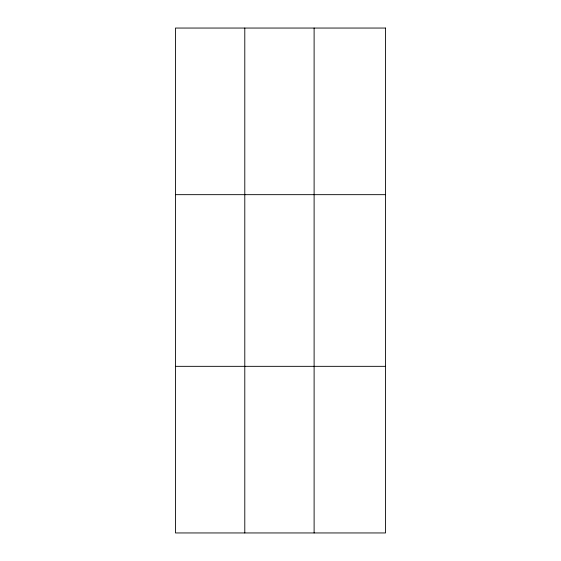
<?xml version="1.0" encoding="UTF-8"?>
<svg xmlns="http://www.w3.org/2000/svg" width="561" height="561" viewBox="0 0 561 561"><rect width="100%" height="100%" fill="white"/><g stroke="black" fill="none" stroke-linecap="round" stroke-linejoin="round"><path stroke-width="0.84" d="M244.792 532.95L244.792 28.05M314.111 532.95L314.111 28.05M175.474 194.667L385.526 194.667M175.474 366.333L385.526 366.333M385.526 28.05L385.526 532.95L175.474 532.95L175.474 28.05L385.526 28.05"/></g></svg>
